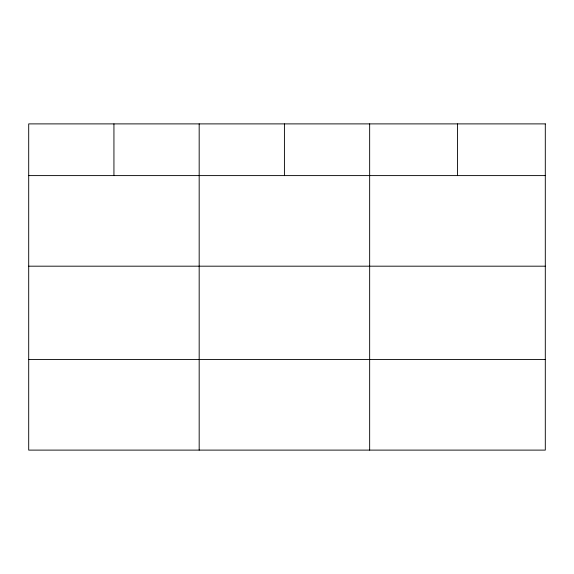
<?xml version="1.0" encoding="UTF-8"?>
<svg xmlns="http://www.w3.org/2000/svg" width="574" height="574" viewBox="0 0 574 574"><rect width="100%" height="100%" fill="white"/><g stroke="black" fill="none" stroke-linecap="round" stroke-linejoin="round"><path stroke-width="0.86" d="M28.7 175.601L545.3 175.601M28.7 266.185L545.3 266.185M28.7 359.525L545.3 359.525M457.478 123.891L457.478 175.601M369.656 123.891L369.656 450.109M284.417 123.891L284.417 175.601M199.178 123.891L199.178 450.109M113.939 123.891L113.939 175.601M545.3 123.891L28.7 123.891L28.7 450.109L545.3 450.109L545.3 123.891"/></g></svg>
